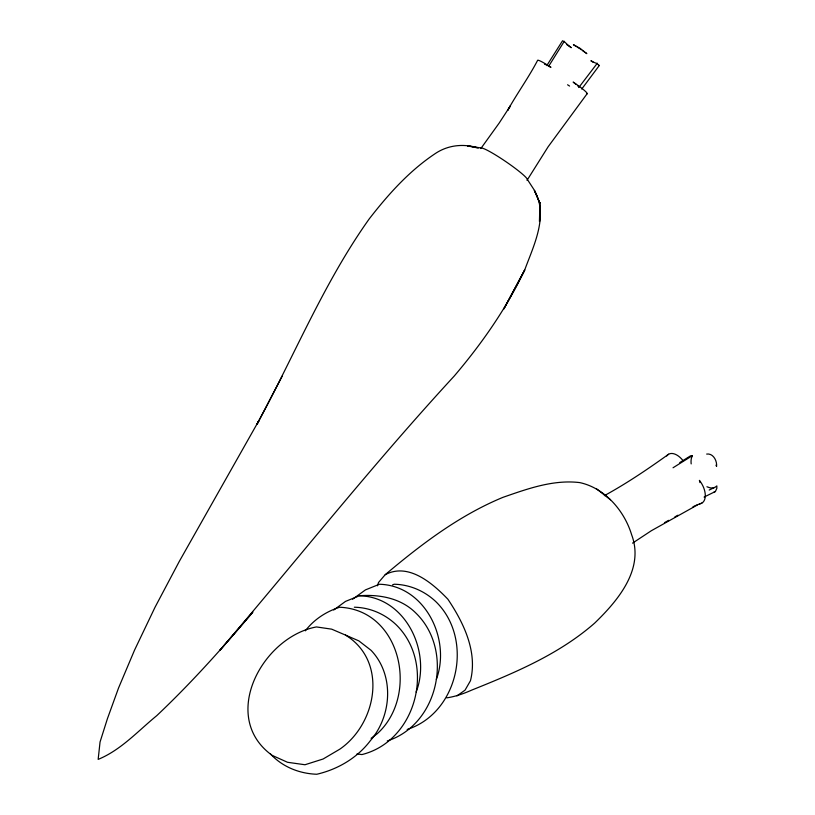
<?xml version="1.0" encoding="UTF-8"?>
<svg xmlns="http://www.w3.org/2000/svg" width="815" height="815" viewBox="0 0 815 815"><rect width="100%" height="100%" fill="white"/><g stroke="black" fill="none" stroke-linecap="round" stroke-linejoin="round"><path stroke-width="1.22" d="M416.17 692.047C431.563 651.694 405.666 596.957 359.507 595.745L345.529 601.389L333.702 610.007M436.341 679.415C451.204 639.286 425.033 585.414 379.413 584.253L365.436 589.897L352.62 599.208M377.427 585.802L378.517 582.501L385.21 574.687C421.192 544.359 459.161 515.447 502.947 497.344C527.509 488.817 553.375 479.393 579.76 482.602C604.812 487.971 624.331 510.648 631.594 534.65C644.665 569.084 617.872 600.665 594.655 623.118C559.151 654.211 515.121 672.67 471.814 690.061C463.725 693.657 455.493 696.55 446.742 697.864M679.73 462.604L690.478 455.87L692.302 455.707L691.354 458.417A19.03 10.992 60 0 0 691.181 463.908M587.238 93.572L548.108 146.812L527.478 179.626L534.65 190.649L539.815 203.067L539.754 202.324L539.52 221.537L539.815 203.067L534.334 190.445C548.933 215.771 533.652 245.498 524.666 270.071C506.349 308.549 481.848 343.563 454.301 375.97C372.669 464.53 297.964 558.988 219.734 650.472L252.854 612.085C222.475 648.119 191.016 683.306 156.725 715.682C137.908 731.075 121.048 749.983 98.157 759.397L100.051 741.986L107.417 718.698L118.562 687.952L134.557 650.095L155.013 607.287L179.259 561.474L258.956 420.52L257.132 423.994C294.398 355.595 323.861 282.652 369.226 218.899C388.561 193.99 409.884 170.152 436.473 152.782C449.208 144.785 464.193 143.583 478.395 148.014M257.132 423.994L282.235 376.123M566.588 44.468L571.284 47.688L568.625 45.559A19.03 1.997 34.3 0 1 565.08 42.299L562.554 40.75L546.804 65.587M564.306 41.249L548.76 66.117M510.475 105.777L507.633 110.433C517.026 93.531 528.548 77.71 537.533 60.504A16.606 1.742 34.3 0 1 550.95 67.339A44.784 4.707 34.3 0 0 548.138 65.893M510.404 105.838L499.147 123.106L480.86 148.524A28.148 2.965 34.3 0 1 506.655 162.185A28.148 2.965 34.3 0 1 526.836 180.115M581.737 89.049L599.28 65.526L596.692 63.336A19.03 1.997 34.3 0 1 593.442 62.072L590.895 60.718L593.361 62.368M704.079 497.069L715.427 491.486L716.843 488.317L716.843 485.893L715.57 486.932M578.782 87.531L597.314 63.224M305.319 630.841C313.928 619.512 326.132 611.596 339.611 607.236C401.52 609.844 419.409 695.592 377.202 733.745L371.1 738.329M668.575 454.25C647.854 469.114 626.766 483.387 604.394 495.632M632.542 543.136L651.358 530.718L697.202 505.086M456.95 695.898L465.049 690.142L470.459 680.729C477.773 651.827 463.633 622.701 447.873 599.198C432.561 583.255 408.447 562.299 385.21 574.687M692.302 455.707L673.037 467.769M692.862 506.95L694.818 505.83M664.459 522.67L668.657 520.337M674.861 516.914L677.927 515.223M709.193 490.049L714.867 487.319A19.03 10.992 60 0 1 709.855 487.767L706.931 486.769M695.969 505.331L701.837 503.11M392.545 584.895L394.154 584.233C409.68 584.549 424.452 590.916 435.74 601.552C474.269 638.879 458.774 712.86 407.174 729.456M387.268 740.947C438.878 724.352 454.363 650.37 415.844 613.043C401.072 598.21 379.668 594.206 359.507 595.745M714.093 492.005L715.427 491.486M706.666 454.067C713.156 453.059 717.19 460.76 716.579 466.394L715.967 465.121M356.99 753.946L361.941 754.568C416.934 740.825 436.331 663.573 395.937 624.534C384.639 613.899 369.878 607.532 354.342 607.216M481.512 148.024L467.616 145.926L477.254 147.81M598.628 65.394L599.28 65.526M345.54 635.109L331.674 629.16L316.454 626.939C262.369 636.821 218.94 717.057 272.19 755.393L287.532 762.29L304.973 764.745L323.097 759.01L339.835 749.158C376.927 723.557 388.134 661.23 345.54 635.109L358.875 640.896L371.08 650.339C394.44 674.861 391.974 715.601 370.489 740.509C357.459 757.828 337.807 769.391 316.791 774.25C299.299 773.649 282.367 766.854 270.407 753.885M576.704 46.72L573.424 44.703L580.005 48.299L586.831 53.647L585.73 52.843M584.62 52.048L583.499 51.253A19.03 1.997 34.3 0 0 582.368 50.469M610.486 499.789L596.183 488.552M576.113 84.475A44.784 4.707 34.3 0 0 573.149 82.071A16.606 1.742 34.3 0 1 586.861 93.868M577.468 85.616A44.784 4.707 34.3 0 1 578.752 86.716M569.573 86.064A44.784 4.707 34.3 0 1 567.576 84.77M544.542 64.232A44.784 4.707 34.3 0 1 545.653 64.711M577.825 47.443A19.03 1.997 34.3 0 1 578.956 48.177M580.086 48.931A19.03 1.997 34.3 0 1 581.227 49.695M699.413 503.864A16.606 9.586 60 0 0 699.413 480.371A44.784 25.856 60 0 1 699.922 482.572M666.701 455.982A16.606 9.586 60 0 1 682.746 460.271M524.666 270.071L503.945 308.773L524.666 270.071"/></g></svg>
